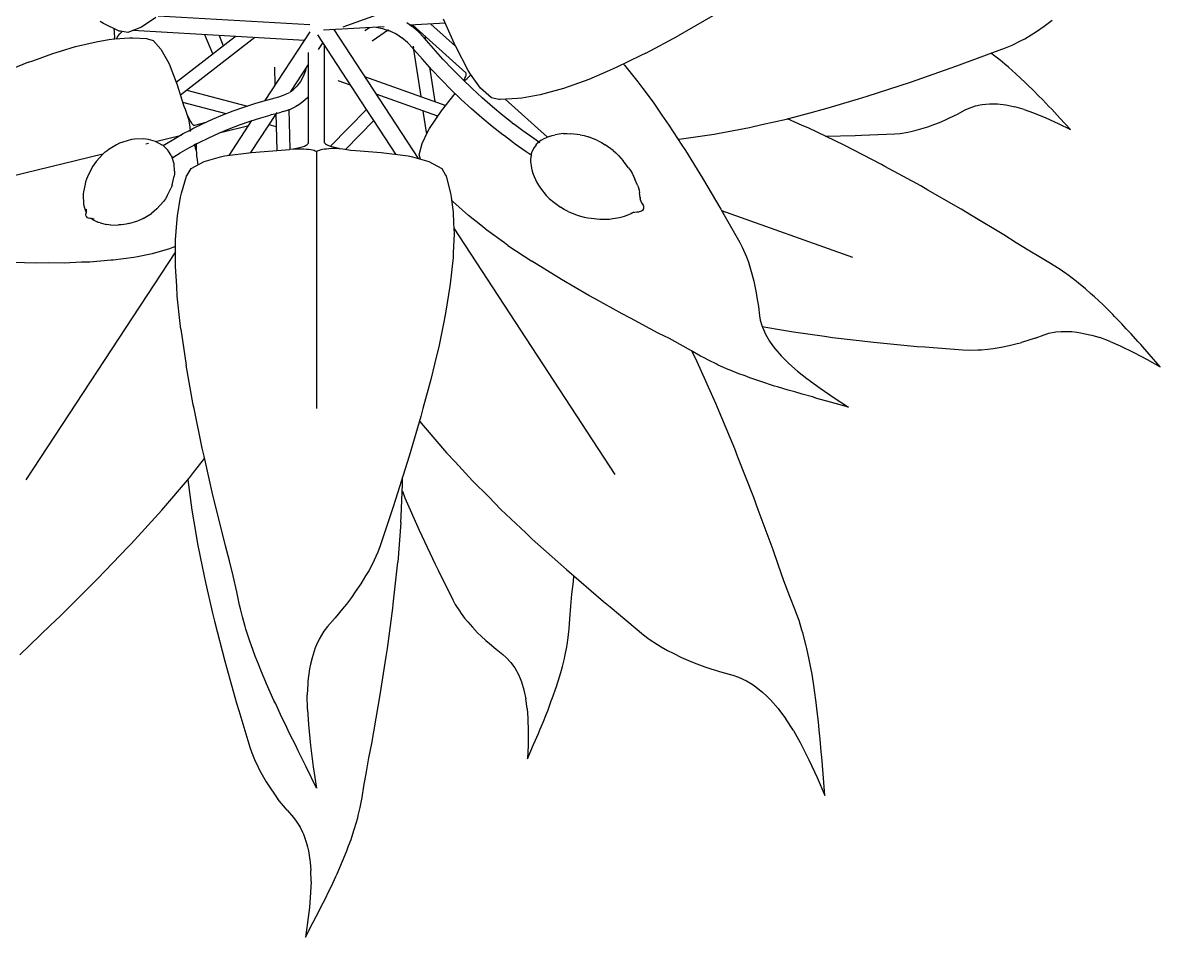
# Model space of a CAD drawing. Header units: metres. Extents: x 244.4 to 340.3, y -4.1 to 64.3.
# Drawn here: x 305.1009 to 305.5957, y 52.074 to 52.4717 of the extents above; entities that cross this region are included whole.
import ezdxf

# ---------------------------------------------------------------- set-up
doc = ezdxf.new("R2010")
doc.units = ezdxf.units.M
doc.layers.add('Edges', color=7, linetype='Continuous')

msp = doc.modelspace()

# ---------------------------------------------------------------- linework, layer by layer
at = {"layer": 'Edges'}
for p, q in [((305.24021, 52.46996), (305.27707, 52.48319)), ((305.13602, 52.47138), (305.1345, 52.47231)), ((305.14286, 52.46811), (305.13602, 52.47138)), ((305.15878, 52.47395), (305.15258, 52.46981)), ((305.15985, 52.47476), (305.22573, 52.47096)), ((305.26945, 52.4707), (305.26796, 52.47167)), ((305.28474, 52.47146), (305.26917, 52.47059)), ((305.28916, 52.46149), (305.27845, 52.4711)), ((305.28916, 52.46149), (305.28396, 52.4732)), ((305.40111, 52.47471), (305.38592, 52.46594)), ((305.54525, 52.47019), (305.54872, 52.47283)), ((305.14064, 52.46896), (305.14059, 52.4692)), ((305.14077, 52.46795), (305.14064, 52.46896)), ((305.14086, 52.46686), (305.14077, 52.46795)), ((305.14088, 52.46572), (305.14086, 52.46686)), ((305.14183, 52.46495), (305.14247, 52.46605)), ((305.14247, 52.46605), (305.14314, 52.46695)), ((305.1434, 52.46798), (305.14286, 52.46811)), ((305.14314, 52.46695), (305.14381, 52.46765)), ((305.14664, 52.46744), (305.1434, 52.46798)), ((305.14381, 52.46765), (305.14411, 52.46786)), ((305.15258, 52.46981), (305.14664, 52.46744)), ((305.22349, 52.464), (305.14873, 52.46827)), ((305.18351, 52.45813), (305.18014, 52.46648)), ((305.1863, 52.46613), (305.18809, 52.46168)), ((305.20631, 52.43785), (305.22596, 52.46776)), ((305.25044, 52.43396), (305.22921, 52.4664)), ((305.25817, 52.46997), (305.23166, 52.46849)), ((305.23615, 52.46874), (305.27289, 52.41265)), ((305.24972, 52.46828), (305.25166, 52.46961)), ((305.25998, 52.46855), (305.25287, 52.46367)), ((305.25462, 52.46977), (305.25739, 52.46919)), ((305.25739, 52.46919), (305.25976, 52.46839)), ((305.25976, 52.46839), (305.25999, 52.46836)), ((305.26317, 52.46683), (305.25999, 52.46836)), ((305.26078, 52.46805), (305.26029, 52.46821)), ((305.26614, 52.46492), (305.26317, 52.46683)), ((305.26945, 52.4707), (305.26958, 52.47061)), ((305.2695, 52.47031), (305.26946, 52.4706)), ((305.26958, 52.47061), (305.27013, 52.47019)), ((305.27294, 52.46785), (305.27013, 52.47019)), ((305.27059, 52.47067), (305.29369, 52.4499)), ((305.27552, 52.46512), (305.27294, 52.46785)), ((305.2758, 52.46598), (305.27607, 52.4642)), ((305.37197, 52.45845), (305.38592, 52.46594)), ((305.53672, 52.46476), (305.53954, 52.46641)), ((305.53954, 52.46641), (305.54183, 52.46791)), ((305.54183, 52.46791), (305.54525, 52.47019)), ((305.11732, 52.45931), (305.12381, 52.4613)), ((305.12381, 52.4613), (305.13276, 52.46344)), ((305.13276, 52.46344), (305.13839, 52.46436)), ((305.13839, 52.46436), (305.14086, 52.46474)), ((305.14086, 52.46474), (305.14088, 52.46572)), ((305.14086, 52.46474), (305.14089, 52.46474)), ((305.14089, 52.46474), (305.14733, 52.46519)), ((305.14176, 52.4648), (305.14183, 52.46495)), ((305.14733, 52.46519), (305.14877, 52.46519)), ((305.14877, 52.46519), (305.15478, 52.46487)), ((305.15478, 52.46487), (305.15521, 52.46477)), ((305.15521, 52.46477), (305.15768, 52.46401)), ((305.15768, 52.46401), (305.16103, 52.46025)), ((305.16765, 52.44588), (305.19333, 52.46572)), ((305.20183, 52.46524), (305.1695, 52.44024)), ((305.23137, 52.4631), (305.22939, 52.46007)), ((305.23216, 52.41949), (305.23216, 52.46179)), ((305.26583, 52.46512), (305.26546, 52.46543)), ((305.26821, 52.46313), (305.26583, 52.46512)), ((305.27074, 52.46045), (305.26821, 52.46313)), ((305.27096, 52.46067), (305.27083, 52.46156)), ((305.27954, 52.46046), (305.27552, 52.46512)), ((305.28921, 52.46138), (305.28916, 52.46149)), ((305.29462, 52.4509), (305.28921, 52.46138)), ((305.52841, 52.46077), (305.53119, 52.46194)), ((305.53119, 52.46194), (305.53516, 52.46395)), ((305.53516, 52.46395), (305.53672, 52.46476)), ((305.10523, 52.45515), (305.11404, 52.45833)), ((305.11404, 52.45833), (305.11732, 52.45931)), ((305.16103, 52.46025), (305.16393, 52.45515)), ((305.22508, 52.45875), (305.22504, 52.41936)), ((305.27105, 52.46009), (305.27074, 52.46045)), ((305.27105, 52.46009), (305.27104, 52.46017)), ((305.27415, 52.43959), (305.27105, 52.46009)), ((305.27476, 52.45579), (305.27105, 52.46009)), ((305.28364, 52.45592), (305.27954, 52.46046)), ((305.28781, 52.45152), (305.28364, 52.45592)), ((305.36973, 52.45739), (305.35905, 52.45217)), ((305.37197, 52.45845), (305.36973, 52.45739)), ((305.51062, 52.45425), (305.52841, 52.46077)), ((305.52245, 52.45811), (305.522, 52.45842)), ((305.52314, 52.45755), (305.52245, 52.45811)), ((305.52603, 52.45537), (305.52314, 52.45755)), ((305.10339, 52.45451), (305.09183, 52.44983)), ((305.10339, 52.45451), (305.10523, 52.45515)), ((305.16393, 52.45515), (305.16458, 52.45384)), ((305.16458, 52.45384), (305.16765, 52.44588)), ((305.21076, 52.44462), (305.21055, 52.45237)), ((305.22507, 52.4535), (305.21736, 52.44173)), ((305.22396, 52.45096), (305.22434, 52.45238)), ((305.27887, 52.45124), (305.27476, 52.45579)), ((305.27785, 52.45247), (305.27787, 52.45235)), ((305.27787, 52.45235), (305.28012, 52.43746)), ((305.28305, 52.44682), (305.27887, 52.45124)), ((305.29205, 52.44724), (305.28781, 52.45152)), ((305.35905, 52.45217), (305.35504, 52.45048)), ((305.36221, 52.45371), (305.36258, 52.45325)), ((305.36258, 52.45325), (305.36847, 52.44603)), ((305.48706, 52.44589), (305.50721, 52.45292)), ((305.50721, 52.45292), (305.51062, 52.45425)), ((305.52804, 52.45365), (305.52603, 52.45537)), ((305.52963, 52.45239), (305.52804, 52.45365)), ((305.53292, 52.44944), (305.52963, 52.45239)), ((305.22172, 52.44615), (305.22018, 52.44413)), ((305.22279, 52.44801), (305.22172, 52.44615)), ((305.22279, 52.44801), (305.22286, 52.4482)), ((305.22286, 52.4482), (305.22396, 52.45096)), ((305.22286, 52.4482), (305.22318, 52.44876)), ((305.2435, 52.44457), (305.23811, 52.44649)), ((305.2495, 52.44836), (305.28496, 52.43574)), ((305.2873, 52.44253), (305.28305, 52.44682)), ((305.29637, 52.44308), (305.29205, 52.44724)), ((305.29276, 52.44655), (305.29285, 52.44672)), ((305.29285, 52.44672), (305.29326, 52.44755)), ((305.29303, 52.4463), (305.29355, 52.44686)), ((305.29326, 52.44755), (305.29356, 52.44827)), ((305.29355, 52.44686), (305.29417, 52.44749)), ((305.29356, 52.44827), (305.29375, 52.44889)), ((305.29369, 52.4499), (305.29374, 52.4498)), ((305.29382, 52.44939), (305.29374, 52.4498)), ((305.29375, 52.44889), (305.29382, 52.44939)), ((305.29417, 52.44749), (305.29479, 52.44809)), ((305.29562, 52.44934), (305.29462, 52.4509)), ((305.29479, 52.44809), (305.29538, 52.44862)), ((305.29538, 52.44862), (305.29585, 52.44902)), ((305.29998, 52.4433), (305.29562, 52.44934)), ((305.34711, 52.44707), (305.33611, 52.44315)), ((305.35504, 52.45048), (305.34711, 52.44707)), ((305.36847, 52.44603), (305.37058, 52.44311)), ((305.53696, 52.44572), (305.53292, 52.44944)), ((305.16765, 52.44588), (305.16792, 52.44518)), ((305.16792, 52.44518), (305.17102, 52.43548)), ((305.17224, 52.44236), (305.1986, 52.43549)), ((305.21437, 52.44014), (305.21695, 52.4414)), ((305.21718, 52.44147), (305.21707, 52.4413)), ((305.21736, 52.44173), (305.21722, 52.44153)), ((305.21736, 52.44173), (305.21853, 52.44255)), ((305.21853, 52.44255), (305.22056, 52.44449)), ((305.21998, 52.44387), (305.22018, 52.44413)), ((305.29164, 52.43837), (305.2873, 52.44253)), ((305.30076, 52.43906), (305.29637, 52.44308)), ((305.30473, 52.43901), (305.29998, 52.4433)), ((305.32913, 52.44121), (305.32602, 52.44039)), ((305.33611, 52.44315), (305.32913, 52.44121)), ((305.37058, 52.44311), (305.37511, 52.43712)), ((305.46816, 52.4397), (305.48706, 52.44589)), ((305.53775, 52.44489), (305.53696, 52.44572)), ((305.54075, 52.44203), (305.53775, 52.44489)), ((305.54252, 52.44012), (305.54075, 52.44203)), ((305.18941, 52.43212), (305.17053, 52.43703)), ((305.1971, 52.43501), (305.20182, 52.43653)), ((305.20182, 52.43653), (305.20631, 52.43785)), ((305.20631, 52.43785), (305.20743, 52.43817)), ((305.20743, 52.43817), (305.21232, 52.43946)), ((305.21232, 52.43946), (305.21437, 52.44014)), ((305.22042, 52.43576), (305.22278, 52.4374)), ((305.22278, 52.4374), (305.22485, 52.43939)), ((305.22506, 52.43962), (305.22485, 52.43939)), ((305.28107, 52.43119), (305.25456, 52.44063)), ((305.2831, 52.43334), (305.28898, 52.44092)), ((305.28898, 52.44092), (305.28905, 52.44102)), ((305.29604, 52.43433), (305.29164, 52.43837)), ((305.30523, 52.43515), (305.30076, 52.43906)), ((305.30795, 52.43838), (305.30473, 52.43901)), ((305.3085, 52.43832), (305.30795, 52.43838)), ((305.31614, 52.43874), (305.3085, 52.43832)), ((305.31067, 52.43844), (305.32911, 52.4219)), ((305.31795, 52.43894), (305.31614, 52.43874)), ((305.32602, 52.44039), (305.31795, 52.43894)), ((305.37511, 52.43712), (305.37891, 52.4315)), ((305.45021, 52.43434), (305.46438, 52.43863)), ((305.46438, 52.43863), (305.46816, 52.4397)), ((305.51728, 52.43599), (305.51821, 52.43617)), ((305.51821, 52.43617), (305.52143, 52.43644)), ((305.52143, 52.43644), (305.52336, 52.43642)), ((305.52336, 52.43642), (305.52484, 52.43638)), ((305.52484, 52.43638), (305.52846, 52.43596)), ((305.54457, 52.43815), (305.54252, 52.44012)), ((305.54725, 52.43521), (305.54457, 52.43815)), ((305.17102, 52.43548), (305.17151, 52.43408)), ((305.17151, 52.43408), (305.172, 52.43278)), ((305.172, 52.43278), (305.17248, 52.43158)), ((305.17248, 52.43158), (305.17296, 52.43051)), ((305.17248, 52.43158), (305.17272, 52.43071)), ((305.1835, 52.42976), (305.18794, 52.43163)), ((305.18794, 52.43163), (305.19247, 52.43338)), ((305.19247, 52.43338), (305.1971, 52.43501)), ((305.21111, 52.43222), (305.19999, 52.41527)), ((305.20447, 52.43041), (305.20845, 52.43157)), ((305.20926, 52.43181), (305.20845, 52.43157)), ((305.20926, 52.43181), (305.21115, 52.43228)), ((305.21115, 52.43228), (305.21111, 52.43222)), ((305.21156, 52.41613), (305.21111, 52.43222)), ((305.21115, 52.43228), (305.21335, 52.43286)), ((305.21138, 52.43262), (305.21115, 52.43228)), ((305.21415, 52.4331), (305.21335, 52.43286)), ((305.21415, 52.4331), (305.21706, 52.43403)), ((305.21664, 52.43411), (305.21714, 52.41668)), ((305.21706, 52.43403), (305.2197, 52.43532)), ((305.22042, 52.43576), (305.2197, 52.43532)), ((305.23474, 52.41803), (305.25044, 52.43396)), ((305.25356, 52.42918), (305.25044, 52.43396)), ((305.27661, 52.42331), (305.2751, 52.43332)), ((305.27785, 52.42567), (305.2831, 52.43334)), ((305.28107, 52.43119), (305.28117, 52.43053)), ((305.28152, 52.43103), (305.28107, 52.43119)), ((305.30052, 52.43041), (305.29604, 52.43433)), ((305.30977, 52.43138), (305.30523, 52.43515)), ((305.31371, 52.42824), (305.30977, 52.43138)), ((305.37891, 52.4315), (305.38199, 52.42717)), ((305.43356, 52.42992), (305.44281, 52.43244)), ((305.44281, 52.43244), (305.45021, 52.43434)), ((305.50406, 52.43032), (305.50745, 52.43197)), ((305.50745, 52.43197), (305.5108, 52.43381)), ((305.5108, 52.43381), (305.51253, 52.43462)), ((305.51253, 52.43462), (305.51527, 52.43555)), ((305.51527, 52.43555), (305.51728, 52.43599)), ((305.52846, 52.43596), (305.52922, 52.43581)), ((305.52922, 52.43581), (305.53238, 52.43515)), ((305.53649, 52.43399), (305.53238, 52.43515)), ((305.53649, 52.43399), (305.54047, 52.43258)), ((305.54047, 52.43258), (305.54593, 52.43034)), ((305.54845, 52.43407), (305.54725, 52.43521)), ((305.55193, 52.43025), (305.54845, 52.43407)), ((305.17272, 52.43071), (305.17295, 52.42981)), ((305.17295, 52.42981), (305.17314, 52.42891)), ((305.17296, 52.43051), (305.17342, 52.42956)), ((305.17314, 52.42891), (305.17332, 52.42803)), ((305.17332, 52.42803), (305.17346, 52.42719)), ((305.17342, 52.42956), (305.17387, 52.42875)), ((305.17346, 52.42719), (305.17356, 52.42641)), ((305.17356, 52.42641), (305.17363, 52.42569)), ((305.17387, 52.42875), (305.1743, 52.4281)), ((305.1743, 52.4281), (305.1747, 52.42759)), ((305.1747, 52.42759), (305.17508, 52.42725)), ((305.17488, 52.42568), (305.17914, 52.42778)), ((305.17508, 52.42725), (305.17546, 52.42708)), ((305.17557, 52.42707), (305.17546, 52.42708)), ((305.18048, 52.42825), (305.17557, 52.42707)), ((305.17914, 52.42778), (305.1835, 52.42976)), ((305.18744, 52.42418), (305.19921, 52.42702)), ((305.19063, 52.42552), (305.19515, 52.42726)), ((305.19068, 52.41404), (305.20061, 52.42917)), ((305.19515, 52.42726), (305.19976, 52.42889)), ((305.19976, 52.42889), (305.20447, 52.43041)), ((305.21127, 52.42643), (305.20789, 52.42731)), ((305.25356, 52.42918), (305.24122, 52.41665)), ((305.26318, 52.41449), (305.25356, 52.42918)), ((305.30508, 52.42663), (305.30052, 52.43041)), ((305.30971, 52.42297), (305.30508, 52.42663)), ((305.31371, 52.42824), (305.31439, 52.42773)), ((305.3184, 52.42472), (305.31439, 52.42773)), ((305.38199, 52.42717), (305.38757, 52.41848)), ((305.41701, 52.42612), (305.42235, 52.42739)), ((305.42235, 52.42739), (305.43317, 52.42981)), ((305.43317, 52.42981), (305.43356, 52.42992)), ((305.43997, 52.42708), (305.43356, 52.42992)), ((305.44247, 52.42599), (305.43997, 52.42708)), ((305.49157, 52.42552), (305.49455, 52.42641)), ((305.49455, 52.42641), (305.49765, 52.42756)), ((305.49765, 52.42756), (305.49966, 52.42831)), ((305.49966, 52.42831), (305.50224, 52.42943)), ((305.50224, 52.42943), (305.50406, 52.43032)), ((305.54593, 52.43034), (305.55129, 52.42787)), ((305.55129, 52.42787), (305.55657, 52.42534)), ((305.55657, 52.42534), (305.55193, 52.43025)), ((305.15871, 52.4201), (305.1693, 52.42266)), ((305.16664, 52.42114), (305.17072, 52.42347)), ((305.1693, 52.42266), (305.16999, 52.42283)), ((305.17072, 52.42347), (305.17366, 52.42506)), ((305.17363, 52.42569), (305.17366, 52.42506)), ((305.17365, 52.42454), (305.17363, 52.42439)), ((305.17366, 52.42484), (305.17365, 52.42454)), ((305.17366, 52.42506), (305.17488, 52.42568)), ((305.17366, 52.42506), (305.17366, 52.42503)), ((305.17761, 52.41959), (305.18186, 52.42168)), ((305.18186, 52.42168), (305.1862, 52.42366)), ((305.1862, 52.42366), (305.19063, 52.42552)), ((305.18668, 52.42399), (305.18678, 52.42402)), ((305.27458, 52.41912), (305.27714, 52.4244)), ((305.27714, 52.4244), (305.27785, 52.42567)), ((305.31038, 52.42247), (305.30971, 52.42297)), ((305.31441, 52.41944), (305.31038, 52.42247)), ((305.32316, 52.42133), (305.3184, 52.42472)), ((305.32587, 52.4195), (305.32316, 52.42133)), ((305.32988, 52.42224), (305.32724, 52.42106)), ((305.32919, 52.42182), (305.32911, 52.4219)), ((305.32988, 52.42224), (305.33116, 52.4227)), ((305.33116, 52.4227), (305.3325, 52.42294)), ((305.33601, 52.4235), (305.3325, 52.42294)), ((305.33601, 52.4235), (305.33767, 52.42358)), ((305.33767, 52.42358), (305.33935, 52.42344)), ((305.34332, 52.42301), (305.33935, 52.42344)), ((305.34332, 52.42301), (305.34515, 52.42264)), ((305.34515, 52.42264), (305.34693, 52.42204)), ((305.35086, 52.4205), (305.34693, 52.42204)), ((305.38744, 52.42123), (305.40171, 52.42325)), ((305.40171, 52.42325), (305.40304, 52.42351)), ((305.40304, 52.42351), (305.41701, 52.42612)), ((305.45812, 52.41848), (305.44247, 52.42599)), ((305.45001, 52.42237), (305.46296, 52.42266)), ((305.46296, 52.42266), (305.46577, 52.42282)), ((305.46577, 52.42282), (305.48019, 52.42341)), ((305.48019, 52.42341), (305.48248, 52.42361)), ((305.48248, 52.42361), (305.48584, 52.42416)), ((305.48584, 52.42416), (305.48715, 52.42439)), ((305.48715, 52.42439), (305.48957, 52.42495)), ((305.48957, 52.42495), (305.49157, 52.42552)), ((305.1368, 52.41555), (305.13808, 52.41641)), ((305.14167, 52.41864), (305.13808, 52.41641)), ((305.143, 52.41929), (305.14167, 52.41864)), ((305.14443, 52.41974), (305.143, 52.41929)), ((305.14826, 52.42087), (305.14443, 52.41974)), ((305.14957, 52.42106), (305.14826, 52.42087)), ((305.15339, 52.42115), (305.14957, 52.42106)), ((305.15448, 52.42112), (305.15339, 52.42115)), ((305.15438, 52.41905), (305.15561, 52.41935)), ((305.15554, 52.42087), (305.15448, 52.42112)), ((305.15871, 52.4201), (305.15554, 52.42087)), ((305.16159, 52.41853), (305.15871, 52.4201)), ((305.16194, 52.41833), (305.16159, 52.41853)), ((305.16199, 52.41829), (305.16194, 52.41833)), ((305.16199, 52.41829), (305.16266, 52.4187)), ((305.16406, 52.41634), (305.16199, 52.41829)), ((305.16266, 52.4187), (305.16664, 52.42114)), ((305.16939, 52.41507), (305.17345, 52.41738)), ((305.17345, 52.41738), (305.17761, 52.41959)), ((305.17586, 52.41805), (305.17561, 52.41889)), ((305.1761, 52.41718), (305.17586, 52.41805)), ((305.17633, 52.4163), (305.1761, 52.41718)), ((305.1763, 52.41848), (305.17629, 52.41745)), ((305.17629, 52.41745), (305.17633, 52.4163)), ((305.17632, 52.41891), (305.1763, 52.41848)), ((305.17635, 52.4193), (305.17632, 52.41891)), ((305.21331, 52.41625), (305.21518, 52.41644)), ((305.21518, 52.41644), (305.21693, 52.41665)), ((305.21693, 52.41665), (305.21714, 52.41668)), ((305.21714, 52.41668), (305.21855, 52.41689)), ((305.21855, 52.41689), (305.22002, 52.41716)), ((305.21855, 52.41689), (305.21971, 52.41693)), ((305.21971, 52.41693), (305.22088, 52.41693)), ((305.22002, 52.41716), (305.22133, 52.41745)), ((305.22088, 52.41693), (305.22205, 52.41691)), ((305.22133, 52.41745), (305.22246, 52.41777)), ((305.22205, 52.41691), (305.22318, 52.41686)), ((305.22246, 52.41777), (305.2234, 52.4181)), ((305.22318, 52.41686), (305.22426, 52.41678)), ((305.2234, 52.4181), (305.22414, 52.41845)), ((305.22414, 52.41845), (305.22467, 52.4188)), ((305.22426, 52.41678), (305.22526, 52.41668)), ((305.22467, 52.4188), (305.225, 52.41922)), ((305.22504, 52.41936), (305.225, 52.41922)), ((305.22526, 52.41668), (305.22617, 52.41655)), ((305.22617, 52.41655), (305.22695, 52.4164)), ((305.22695, 52.4164), (305.2276, 52.41623)), ((305.23055, 52.41638), (305.22989, 52.41621)), ((305.23131, 52.41653), (305.23055, 52.41638)), ((305.23216, 52.41666), (305.23131, 52.41653)), ((305.23247, 52.41917), (305.23216, 52.41949)), ((305.23309, 52.41678), (305.23216, 52.41666)), ((305.23253, 52.41911), (305.23247, 52.41917)), ((305.23253, 52.41911), (305.23309, 52.41874)), ((305.23309, 52.41874), (305.23384, 52.41837)), ((305.2341, 52.41688), (305.23309, 52.41678)), ((305.23384, 52.41837), (305.23474, 52.41803)), ((305.23516, 52.41696), (305.2341, 52.41688)), ((305.23474, 52.41803), (305.23476, 52.41802)), ((305.23476, 52.41802), (305.23587, 52.41769)), ((305.23627, 52.41702), (305.23516, 52.41696)), ((305.23587, 52.41769), (305.23714, 52.41738)), ((305.23741, 52.41706), (305.23627, 52.41702)), ((305.23714, 52.41738), (305.23856, 52.41708)), ((305.23856, 52.41708), (305.23741, 52.41706)), ((305.23856, 52.41708), (305.24014, 52.41681)), ((305.24014, 52.41681), (305.24184, 52.41656)), ((305.24184, 52.41656), (305.24366, 52.41634)), ((305.24366, 52.41634), (305.24559, 52.41615)), ((305.27338, 52.41423), (305.27458, 52.41912)), ((305.31509, 52.41894), (305.31441, 52.41944)), ((305.31986, 52.41553), (305.31509, 52.41894)), ((305.32299, 52.41703), (305.32225, 52.41517)), ((305.32418, 52.41864), (305.32299, 52.41703)), ((305.32418, 52.41864), (305.3245, 52.41902)), ((305.32643, 52.42057), (305.3245, 52.41902)), ((305.32643, 52.42057), (305.32724, 52.42106)), ((305.35086, 52.4205), (305.35262, 52.41969)), ((305.35262, 52.41969), (305.35428, 52.41868)), ((305.35767, 52.41614), (305.35428, 52.41868)), ((305.38589, 52.42109), (305.38744, 52.42123)), ((305.38757, 52.41848), (305.38914, 52.41616)), ((305.47447, 52.41007), (305.45812, 52.41848)), ((305.13568, 52.41453), (305.08792, 52.40297)), ((305.13278, 52.4114), (305.13206, 52.41038)), ((305.13566, 52.41451), (305.13278, 52.4114)), ((305.13566, 52.41451), (305.13568, 52.41453)), ((305.13568, 52.41453), (305.1368, 52.41555)), ((305.16562, 52.41387), (305.16406, 52.41634)), ((305.16562, 52.41387), (305.16574, 52.41349)), ((305.16673, 52.41036), (305.16574, 52.41349)), ((305.16614, 52.41308), (305.16592, 52.41293)), ((305.16614, 52.41308), (305.16939, 52.41507)), ((305.17633, 52.4163), (305.17641, 52.41505)), ((305.17641, 52.41505), (305.17654, 52.4137)), ((305.17654, 52.4137), (305.17671, 52.41226)), ((305.17671, 52.41226), (305.17692, 52.41075)), ((305.17974, 52.41131), (305.18691, 52.41338)), ((305.18691, 52.41338), (305.18871, 52.41378)), ((305.18871, 52.41378), (305.20041, 52.41533)), ((305.20041, 52.41533), (305.21331, 52.41625)), ((305.2276, 52.41623), (305.2281, 52.41605)), ((305.2281, 52.41605), (305.22844, 52.41585)), ((305.22844, 52.41585), (305.22861, 52.41565)), ((305.22892, 52.41585), (305.22861, 52.41565)), ((305.22861, 52.41565), (305.22861, 52.30396)), ((305.22935, 52.41603), (305.22892, 52.41585)), ((305.22989, 52.41621), (305.22935, 52.41603)), ((305.24559, 52.41615), (305.24762, 52.41598)), ((305.24762, 52.41598), (305.25686, 52.41533)), ((305.25686, 52.41533), (305.26855, 52.41378)), ((305.26855, 52.41378), (305.27036, 52.41338)), ((305.27036, 52.41338), (305.27752, 52.41131)), ((305.27397, 52.41233), (305.27338, 52.41423)), ((305.32202, 52.41407), (305.31986, 52.41553)), ((305.32202, 52.41407), (305.32179, 52.41225)), ((305.32179, 52.41225), (305.32181, 52.4113)), ((305.3221, 52.41471), (305.32202, 52.41407)), ((305.32215, 52.41399), (305.32202, 52.41407)), ((305.32225, 52.41517), (305.3221, 52.41471)), ((305.35767, 52.41614), (305.35887, 52.4151)), ((305.35887, 52.4151), (305.36, 52.414)), ((305.36, 52.414), (305.36106, 52.41282)), ((305.36106, 52.41282), (305.36206, 52.41159)), ((305.36437, 52.40862), (305.36206, 52.41159)), ((305.38914, 52.41616), (305.39658, 52.40406)), ((305.13141, 52.4093), (305.12953, 52.4057)), ((305.13206, 52.41038), (305.13141, 52.4093)), ((305.16689, 52.4071), (305.16673, 52.41036)), ((305.16689, 52.4071), (305.16693, 52.40601)), ((305.17243, 52.40548), (305.1741, 52.4083)), ((305.1741, 52.4083), (305.17974, 52.41131)), ((305.17692, 52.41075), (305.17706, 52.40988)), ((305.27752, 52.41131), (305.28316, 52.4083)), ((305.28316, 52.4083), (305.28484, 52.40548)), ((305.32181, 52.4113), (305.3222, 52.40843)), ((305.3222, 52.40843), (305.32248, 52.40711)), ((305.32248, 52.40711), (305.32298, 52.40584)), ((305.36437, 52.40862), (305.36518, 52.40746)), ((305.36518, 52.40746), (305.36592, 52.40625)), ((305.47593, 52.40925), (305.47447, 52.41007)), ((305.49147, 52.40077), (305.47593, 52.40925)), ((305.12826, 52.40257), (305.12801, 52.40147)), ((305.1286, 52.40365), (305.12826, 52.40257)), ((305.12902, 52.40469), (305.1286, 52.40365)), ((305.12953, 52.4057), (305.12902, 52.40469)), ((305.16594, 52.40121), (305.16675, 52.40494)), ((305.16693, 52.40601), (305.16675, 52.40494)), ((305.16998, 52.39765), (305.17218, 52.40498)), ((305.17218, 52.40498), (305.17243, 52.40548)), ((305.28484, 52.40548), (305.28508, 52.40498)), ((305.28508, 52.40498), (305.287, 52.39765)), ((305.32298, 52.40584), (305.32435, 52.40256)), ((305.32435, 52.40256), (305.32516, 52.4011)), ((305.36592, 52.40625), (305.36658, 52.405)), ((305.36658, 52.405), (305.36715, 52.40371)), ((305.36827, 52.40102), (305.36715, 52.40371)), ((305.39658, 52.40406), (305.40453, 52.39069)), ((305.12718, 52.39724), (305.12715, 52.39632)), ((305.12729, 52.39815), (305.12718, 52.39724)), ((305.12801, 52.40147), (305.12729, 52.39815)), ((305.16365, 52.39641), (305.1655, 52.39996)), ((305.16594, 52.40121), (305.1655, 52.39996)), ((305.16956, 52.39588), (305.16998, 52.39765)), ((305.287, 52.39765), (305.28728, 52.39588)), ((305.32516, 52.4011), (305.32617, 52.39976)), ((305.32617, 52.39976), (305.32862, 52.3966)), ((305.32862, 52.3966), (305.32991, 52.39525)), ((305.36827, 52.40102), (305.36866, 52.39994)), ((305.36866, 52.39994), (305.36895, 52.39883)), ((305.36895, 52.39883), (305.36915, 52.3977)), ((305.36943, 52.39569), (305.36915, 52.3977)), ((305.49455, 52.39896), (305.49147, 52.40077)), ((305.50915, 52.39057), (305.49455, 52.39896)), ((305.12715, 52.39632), (305.12729, 52.39338)), ((305.12729, 52.39338), (305.12735, 52.39274)), ((305.12735, 52.39274), (305.1275, 52.39211)), ((305.1275, 52.39211), (305.12822, 52.38985)), ((305.15918, 52.39082), (305.16205, 52.39391)), ((305.16294, 52.3951), (305.16205, 52.39391)), ((305.16365, 52.39641), (305.16294, 52.3951)), ((305.16819, 52.3878), (305.16956, 52.39588)), ((305.28728, 52.39588), (305.28814, 52.38929)), ((305.28797, 52.39402), (305.28745, 52.39456)), ((305.29479, 52.38786), (305.28797, 52.39402)), ((305.32991, 52.39525), (305.33135, 52.39405)), ((305.33135, 52.39405), (305.33473, 52.39152)), ((305.36935, 52.39573), (305.36943, 52.39511)), ((305.36943, 52.39569), (305.36947, 52.39511)), ((305.36951, 52.39493), (305.36943, 52.39511)), ((305.36951, 52.39493), (305.36949, 52.39488)), ((305.36949, 52.39488), (305.36954, 52.39431)), ((305.36949, 52.39488), (305.36974, 52.39415)), ((305.36974, 52.39415), (305.37005, 52.39339)), ((305.36974, 52.39415), (305.37018, 52.39323)), ((305.37018, 52.39323), (305.3707, 52.39237)), ((305.3707, 52.39237), (305.37089, 52.39192)), ((305.37089, 52.39192), (305.37095, 52.39143)), ((305.12822, 52.38985), (305.12836, 52.38954)), ((305.12847, 52.38927), (305.12833, 52.38863)), ((305.12835, 52.38814), (305.12833, 52.38863)), ((305.1285, 52.38766), (305.12835, 52.38814)), ((305.12836, 52.38954), (305.12849, 52.38935)), ((305.12847, 52.39003), (305.12852, 52.38992)), ((305.12849, 52.38935), (305.12847, 52.38927)), ((305.12849, 52.38935), (305.12857, 52.38973)), ((305.12877, 52.38724), (305.1285, 52.38766)), ((305.12851, 52.39058), (305.12852, 52.38992)), ((305.12852, 52.38992), (305.12851, 52.3898)), ((305.12851, 52.3898), (305.12857, 52.38973)), ((305.12913, 52.3869), (305.12877, 52.38724)), ((305.12957, 52.38667), (305.12913, 52.3869)), ((305.13005, 52.38655), (305.12957, 52.38667)), ((305.13096, 52.38668), (305.13123, 52.3865)), ((305.15325, 52.38657), (305.15685, 52.38881)), ((305.15809, 52.38973), (305.15685, 52.38881)), ((305.15918, 52.39082), (305.15809, 52.38973)), ((305.16791, 52.3846), (305.16819, 52.3878)), ((305.28814, 52.38929), (305.28832, 52.3846)), ((305.30011, 52.38363), (305.29479, 52.38786)), ((305.33635, 52.39045), (305.33473, 52.39152)), ((305.33808, 52.38957), (305.33635, 52.39045)), ((305.33808, 52.38957), (305.34203, 52.38803)), ((305.34203, 52.38803), (305.34354, 52.38756)), ((305.34354, 52.38756), (305.34507, 52.38718)), ((305.34507, 52.38718), (305.34663, 52.3869)), ((305.34663, 52.3869), (305.34821, 52.3867)), ((305.34821, 52.3867), (305.35195, 52.38631)), ((305.35758, 52.38652), (305.36046, 52.38699)), ((305.36046, 52.38699), (305.36159, 52.38723)), ((305.36159, 52.38723), (305.36268, 52.38756)), ((305.36268, 52.38756), (305.36375, 52.38799)), ((305.36375, 52.38799), (305.3656, 52.38882)), ((305.36552, 52.38886), (305.36629, 52.38914)), ((305.3656, 52.38882), (305.36611, 52.38908)), ((305.36629, 52.38914), (305.36632, 52.38919)), ((305.36632, 52.38919), (305.36684, 52.38945)), ((305.36632, 52.38919), (305.36709, 52.38937)), ((305.36709, 52.38937), (305.36784, 52.38949)), ((305.36709, 52.38937), (305.36809, 52.38947)), ((305.36809, 52.38947), (305.36909, 52.38948)), ((305.36958, 52.38956), (305.36909, 52.38948)), ((305.37003, 52.38976), (305.36958, 52.38956)), ((305.37041, 52.39008), (305.37003, 52.38976)), ((305.37071, 52.39048), (305.37041, 52.39008)), ((305.37089, 52.39094), (305.37071, 52.39048)), ((305.37095, 52.39143), (305.37089, 52.39094)), ((305.40453, 52.39069), (305.40487, 52.39007)), ((305.40487, 52.39007), (305.40581, 52.38834)), ((305.40487, 52.39007), (305.46187, 52.36978)), ((305.40581, 52.38834), (305.41286, 52.37618)), ((305.51357, 52.38786), (305.50915, 52.39057)), ((305.52757, 52.37948), (305.51357, 52.38786)), ((305.1307, 52.38656), (305.13005, 52.38655)), ((305.13135, 52.38649), (305.1307, 52.38656)), ((305.13072, 52.38662), (305.1308, 52.38655)), ((305.1308, 52.38655), (305.13095, 52.3864)), ((305.13122, 52.3862), (305.13095, 52.3864)), ((305.13123, 52.3865), (305.13102, 52.38659)), ((305.13122, 52.3862), (305.1333, 52.38507)), ((305.13199, 52.38635), (305.13135, 52.38649)), ((305.13145, 52.38642), (305.13135, 52.38649)), ((305.13389, 52.3848), (305.1333, 52.38507)), ((305.13452, 52.38462), (305.13389, 52.3848)), ((305.13452, 52.38462), (305.13737, 52.38393)), ((305.13827, 52.38377), (305.13737, 52.38393)), ((305.13919, 52.38371), (305.13827, 52.38377)), ((305.13919, 52.38371), (305.14259, 52.38378)), ((305.14372, 52.38382), (305.14259, 52.38378)), ((305.14484, 52.38394), (305.14372, 52.38382)), ((305.14594, 52.38416), (305.14484, 52.38394)), ((305.14703, 52.38447), (305.14594, 52.38416)), ((305.14703, 52.38447), (305.15092, 52.38562)), ((305.15211, 52.38605), (305.15092, 52.38562)), ((305.15325, 52.38657), (305.15211, 52.38605)), ((305.16737, 52.37737), (305.16791, 52.3846)), ((305.28832, 52.3846), (305.28848, 52.37995)), ((305.2884, 52.38244), (305.3585, 52.2753)), ((305.30278, 52.38148), (305.30011, 52.38363)), ((305.35195, 52.38631), (305.35336, 52.38622)), ((305.35336, 52.38622), (305.35477, 52.38623)), ((305.35477, 52.38623), (305.35618, 52.38633)), ((305.35618, 52.38633), (305.35758, 52.38652)), ((305.16735, 52.37206), (305.16737, 52.37737)), ((305.28848, 52.37995), (305.28812, 52.37165)), ((305.31039, 52.37602), (305.30278, 52.38148)), ((305.53296, 52.37603), (305.52757, 52.37948)), ((305.16735, 52.37206), (305.10227, 52.27299)), ((305.16068, 52.37221), (305.15716, 52.37122)), ((305.16424, 52.37322), (305.16068, 52.37221)), ((305.16736, 52.37442), (305.16424, 52.37322)), ((305.16733, 52.36569), (305.16735, 52.37206)), ((305.31196, 52.37487), (305.31039, 52.37602)), ((305.31196, 52.37487), (305.32236, 52.36799)), ((305.41286, 52.37618), (305.41389, 52.37418)), ((305.41389, 52.37418), (305.4157, 52.3699)), ((305.5382, 52.37279), (305.53296, 52.37603)), ((305.5436, 52.36955), (305.5382, 52.37279)), ((305.10682, 52.36717), (305.0965, 52.3675)), ((305.11214, 52.36726), (305.10682, 52.36717)), ((305.11892, 52.36721), (305.11214, 52.36726)), ((305.12642, 52.36755), (305.11892, 52.36721)), ((305.13003, 52.36763), (305.12642, 52.36755)), ((305.13931, 52.3684), (305.13003, 52.36763)), ((305.14017, 52.36846), (305.13931, 52.3684)), ((305.14918, 52.36965), (305.14017, 52.36846)), ((305.15074, 52.36996), (305.14918, 52.36965)), ((305.15716, 52.37122), (305.15074, 52.36996)), ((305.28805, 52.36963), (305.28682, 52.35815)), ((305.28812, 52.37165), (305.28805, 52.36963)), ((305.33411, 52.36073), (305.32236, 52.36799)), ((305.4157, 52.3699), (305.41655, 52.36756)), ((305.41655, 52.36756), (305.41715, 52.36557)), ((305.5479, 52.36705), (305.5436, 52.36955)), ((305.54912, 52.36627), (305.5479, 52.36705)), ((305.16785, 52.35708), (305.16733, 52.36569)), ((305.41715, 52.36557), (305.41808, 52.36254)), ((305.41808, 52.36254), (305.41886, 52.35926)), ((305.55168, 52.36469), (305.54912, 52.36627)), ((305.55462, 52.36262), (305.55168, 52.36469)), ((305.55545, 52.36206), (305.55462, 52.36262)), ((305.55929, 52.35914), (305.55545, 52.36206)), ((305.16808, 52.35274), (305.16785, 52.35708)), ((305.28663, 52.35708), (305.28481, 52.34539)), ((305.28682, 52.35815), (305.28663, 52.35708)), ((305.33521, 52.36012), (305.33411, 52.36073)), ((305.34717, 52.35312), (305.33521, 52.36012)), ((305.41886, 52.35926), (305.41939, 52.3571)), ((305.41939, 52.3571), (305.41995, 52.35424)), ((305.56005, 52.3585), (305.55929, 52.35914)), ((305.5632, 52.35594), (305.56005, 52.3585)), ((305.16938, 52.34091), (305.16808, 52.35274)), ((305.34964, 52.35181), (305.34717, 52.35312)), ((305.41995, 52.35424), (305.42026, 52.35217)), ((305.42026, 52.35217), (305.42089, 52.34827)), ((305.56539, 52.35396), (305.5632, 52.35594)), ((305.56711, 52.3525), (305.56539, 52.35396)), ((305.57066, 52.34913), (305.56711, 52.3525)), ((305.36157, 52.34514), (305.34964, 52.35181)), ((305.42089, 52.34827), (305.42133, 52.3443)), ((305.57499, 52.3449), (305.57066, 52.34913)), ((305.28481, 52.34539), (305.28384, 52.34091)), ((305.36532, 52.34321), (305.36157, 52.34514)), ((305.37735, 52.33672), (305.36532, 52.34321)), ((305.42133, 52.3443), (305.42171, 52.34231)), ((305.42171, 52.34231), (305.42253, 52.33963)), ((305.57583, 52.34397), (305.57499, 52.3449)), ((305.57903, 52.34074), (305.57583, 52.34397)), ((305.16962, 52.33845), (305.16938, 52.34091)), ((305.16962, 52.33845), (305.17194, 52.32279)), ((305.28384, 52.34091), (305.28202, 52.33155)), ((305.42253, 52.33963), (305.42919, 52.33852)), ((305.42253, 52.33963), (305.42262, 52.33932)), ((305.42262, 52.33932), (305.42348, 52.33726)), ((305.42348, 52.33726), (305.42393, 52.3363)), ((305.42919, 52.33852), (305.43613, 52.33728)), ((305.43613, 52.33728), (305.44963, 52.33539)), ((305.54714, 52.33665), (305.55027, 52.33725)), ((305.55027, 52.33725), (305.55255, 52.33745)), ((305.55255, 52.33745), (305.55361, 52.33751)), ((305.55361, 52.33751), (305.55723, 52.3374)), ((305.55723, 52.3374), (305.5594, 52.33715)), ((305.58091, 52.3386), (305.57903, 52.34074)), ((305.58308, 52.33638), (305.58091, 52.3386)), ((305.38217, 52.33433), (305.37735, 52.33672)), ((305.38689, 52.33184), (305.38217, 52.33433)), ((305.42393, 52.3363), (305.42575, 52.33318)), ((305.42575, 52.33318), (305.427, 52.3314)), ((305.44963, 52.33539), (305.45315, 52.33486)), ((305.45315, 52.33486), (305.47104, 52.33277)), ((305.47104, 52.33277), (305.48998, 52.33095)), ((305.53231, 52.33189), (305.5353, 52.33269)), ((305.5413, 52.3346), (305.5353, 52.33269)), ((305.5413, 52.3346), (305.54516, 52.33605)), ((305.54516, 52.33605), (305.54714, 52.33665)), ((305.5594, 52.33715), (305.56105, 52.33692)), ((305.56105, 52.33692), (305.56508, 52.33606)), ((305.56508, 52.33606), (305.56592, 52.33582)), ((305.56592, 52.33582), (305.56941, 52.33479)), ((305.57393, 52.33313), (305.56941, 52.33479)), ((305.57393, 52.33313), (305.57829, 52.33124)), ((305.58591, 52.33311), (305.58308, 52.33638)), ((305.58717, 52.33183), (305.58591, 52.33311)), ((305.28202, 52.33155), (305.27994, 52.32319)), ((305.3918, 52.3291), (305.38689, 52.33184)), ((305.39575, 52.32678), (305.3918, 52.3291)), ((305.3942, 52.32426), (305.39186, 52.32906)), ((305.427, 52.3314), (305.42801, 52.33004)), ((305.42801, 52.33004), (305.43076, 52.32684)), ((305.48998, 52.33095), (305.49323, 52.33074)), ((305.49323, 52.33074), (305.50985, 52.32944)), ((305.50985, 52.32944), (305.5125, 52.32934)), ((305.5125, 52.32934), (305.51638, 52.32946)), ((305.51638, 52.32946), (305.51789, 52.32952)), ((305.51789, 52.32952), (305.52068, 52.32977)), ((305.52068, 52.32977), (305.52299, 52.33009)), ((305.52299, 52.33009), (305.52643, 52.33061)), ((305.52643, 52.33061), (305.53, 52.33138)), ((305.53, 52.33138), (305.53231, 52.33189)), ((305.57829, 52.33124), (305.58421, 52.32836)), ((305.58421, 52.32836), (305.59, 52.32526)), ((305.59082, 52.32758), (305.58717, 52.33183)), ((305.59567, 52.32211), (305.59082, 52.32758)), ((305.17504, 52.30552), (305.17194, 52.32279)), ((305.27994, 52.32319), (305.27845, 52.31661)), ((305.40236, 52.30612), (305.3942, 52.32426)), ((305.39693, 52.32616), (305.39575, 52.32678)), ((305.39941, 52.32478), (305.39693, 52.32616)), ((305.40249, 52.32331), (305.39941, 52.32478)), ((305.40336, 52.32286), (305.40249, 52.32331)), ((305.40766, 52.32097), (305.40336, 52.32286)), ((305.43076, 52.32684), (305.43138, 52.32621)), ((305.43138, 52.32621), (305.43408, 52.32352)), ((305.4379, 52.32016), (305.43408, 52.32352)), ((305.59, 52.32526), (305.59567, 52.32211)), ((305.40856, 52.32063), (305.40766, 52.32097)), ((305.4123, 52.31909), (305.40856, 52.32063)), ((305.41508, 52.31812), (305.4123, 52.31909)), ((305.41722, 52.31727), (305.41508, 52.31812)), ((305.4379, 52.32016), (305.44189, 52.317)), ((305.27845, 52.31661), (305.27497, 52.30396)), ((305.42195, 52.31569), (305.41722, 52.31727)), ((305.42793, 52.31373), (305.42195, 52.31569)), ((305.42918, 52.3134), (305.42793, 52.31373)), ((305.43377, 52.31194), (305.42918, 52.3134)), ((305.44189, 52.317), (305.44774, 52.31274)), ((305.44774, 52.31274), (305.45381, 52.3086)), ((305.43668, 52.31118), (305.43377, 52.31194)), ((305.43987, 52.31015), (305.43668, 52.31118)), ((305.44436, 52.30898), (305.43987, 52.31015)), ((305.44625, 52.30836), (305.44436, 52.30898)), ((305.45217, 52.30676), (305.44625, 52.30836)), ((305.45381, 52.3086), (305.46, 52.30447)), ((305.17539, 52.30396), (305.17504, 52.30552)), ((305.17893, 52.28672), (305.17539, 52.30396)), ((305.27497, 52.30396), (305.2741, 52.30051)), ((305.40303, 52.30444), (305.40236, 52.30612)), ((305.41057, 52.28648), (305.40303, 52.30444)), ((305.46, 52.30447), (305.45217, 52.30676)), ((305.2741, 52.30051), (305.26898, 52.28322)), ((305.27351, 52.29849), (305.27506, 52.29651)), ((305.27506, 52.29651), (305.27596, 52.29548)), ((305.27596, 52.29548), (305.2852, 52.28469)), ((305.17978, 52.28327), (305.17893, 52.28672)), ((305.18359, 52.26634), (305.17978, 52.28327)), ((305.26898, 52.28322), (305.26309, 52.26436)), ((305.2852, 52.28469), (305.28897, 52.2807)), ((305.41196, 52.2828), (305.41057, 52.28648)), ((305.41885, 52.26531), (305.41196, 52.2828)), ((305.17516, 52.27607), (305.18002, 52.28218)), ((305.28897, 52.2807), (305.29648, 52.27254)), ((305.1614, 52.25978), (305.17338, 52.2738)), ((305.17268, 52.27298), (305.17445, 52.25981)), ((305.17338, 52.2738), (305.17516, 52.27607)), ((305.26609, 52.2709), (305.26612, 52.27405)), ((305.26545, 52.25715), (305.26609, 52.2709)), ((305.26596, 52.26812), (305.26601, 52.268)), ((305.26601, 52.268), (305.26713, 52.26517)), ((305.29648, 52.27254), (305.30358, 52.26551)), ((305.18495, 52.26116), (305.18359, 52.26634)), ((305.26309, 52.26436), (305.26195, 52.26116)), ((305.26713, 52.26517), (305.27334, 52.25107)), ((305.30358, 52.26551), (305.30892, 52.26005)), ((305.42079, 52.25985), (305.41885, 52.26531)), ((305.14802, 52.24507), (305.1614, 52.25978)), ((305.17445, 52.25981), (305.17536, 52.25464)), ((305.18902, 52.24428), (305.18495, 52.26116)), ((305.26195, 52.26116), (305.25643, 52.24418)), ((305.30892, 52.26005), (305.31972, 52.24992)), ((305.42726, 52.24255), (305.42079, 52.25985)), ((305.17536, 52.25464), (305.17708, 52.24435)), ((305.26534, 52.25443), (305.264, 52.23713)), ((305.26534, 52.25443), (305.26545, 52.25715)), ((305.27334, 52.25107), (305.28028, 52.23622)), ((305.31972, 52.24992), (305.32254, 52.24719)), ((305.13328, 52.2297), (305.14675, 52.24377)), ((305.14675, 52.24377), (305.14802, 52.24507)), ((305.17708, 52.24435), (305.17898, 52.23518)), ((305.19084, 52.2377), (305.18902, 52.24428)), ((305.25643, 52.24418), (305.25542, 52.24152)), ((305.32254, 52.24719), (305.33735, 52.23391)), ((305.25542, 52.24152), (305.25291, 52.23617)), ((305.42958, 52.23567), (305.42726, 52.24255)), ((305.17898, 52.23518), (305.18034, 52.22826)), ((305.19249, 52.23113), (305.19084, 52.2377)), ((305.25142, 52.23339), (305.25005, 52.23113)), ((305.25291, 52.23617), (305.25142, 52.23339)), ((305.26206, 52.21884), (305.264, 52.23713)), ((305.28028, 52.23622), (305.28156, 52.23372)), ((305.28156, 52.23372), (305.28792, 52.22076)), ((305.33735, 52.23391), (305.35351, 52.21998)), ((305.43196, 52.22901), (305.42958, 52.23567)), ((305.13046, 52.22696), (305.13328, 52.2297)), ((305.19406, 52.22416), (305.19249, 52.23113)), ((305.25005, 52.23113), (305.24797, 52.22768)), ((305.33977, 52.22329), (305.34039, 52.22878)), ((305.34039, 52.22878), (305.34058, 52.23113)), ((305.43457, 52.22216), (305.43196, 52.22901)), ((305.11717, 52.21367), (305.13046, 52.22696)), ((305.18034, 52.22826), (305.18346, 52.215)), ((305.19522, 52.21846), (305.19406, 52.22416)), ((305.24553, 52.22416), (305.24393, 52.22183)), ((305.24797, 52.22768), (305.24553, 52.22416)), ((305.19564, 52.21682), (305.19522, 52.21846)), ((305.24171, 52.21887), (305.24001, 52.21682)), ((305.24393, 52.22183), (305.24171, 52.21887)), ((305.26183, 52.21719), (305.26206, 52.21884)), ((305.28792, 52.22076), (305.28903, 52.21874)), ((305.28903, 52.21874), (305.29088, 52.2159)), ((305.33926, 52.21798), (305.33977, 52.22329)), ((305.35351, 52.21998), (305.35636, 52.21769)), ((305.43675, 52.21671), (305.43457, 52.22216)), ((305.11294, 52.20971), (305.11717, 52.21367)), ((305.18346, 52.215), (305.18424, 52.21152)), ((305.19644, 52.2133), (305.19564, 52.21682)), ((305.24001, 52.21682), (305.23686, 52.21292)), ((305.25954, 52.19962), (305.26183, 52.21719)), ((305.29088, 52.2159), (305.29162, 52.21479)), ((305.29162, 52.21479), (305.29311, 52.2128)), ((305.33883, 52.21253), (305.33926, 52.21798)), ((305.35636, 52.21769), (305.37091, 52.20555)), ((305.43731, 52.2151), (305.43675, 52.21671)), ((305.43855, 52.21173), (305.43731, 52.2151)), ((305.09965, 52.19688), (305.11294, 52.20971)), ((305.18424, 52.21152), (305.18876, 52.19409)), ((305.19766, 52.20914), (305.19644, 52.2133)), ((305.19798, 52.20794), (305.19766, 52.20914)), ((305.23348, 52.20914), (305.23192, 52.20709)), ((305.23686, 52.21292), (305.23348, 52.20914)), ((305.29311, 52.2128), (305.29444, 52.2112)), ((305.29444, 52.2112), (305.29646, 52.20884)), ((305.29646, 52.20884), (305.29876, 52.20647)), ((305.33856, 52.20819), (305.33883, 52.21253)), ((305.43979, 52.20761), (305.43855, 52.21173)), ((305.19983, 52.20228), (305.19798, 52.20794)), ((305.22987, 52.2037), (305.22866, 52.20113)), ((305.23192, 52.20709), (305.22987, 52.2037)), ((305.29876, 52.20647), (305.30026, 52.20493)), ((305.30026, 52.20493), (305.30233, 52.20302)), ((305.33768, 52.20117), (305.33818, 52.20431)), ((305.33818, 52.20431), (305.33842, 52.20693)), ((305.33842, 52.20693), (305.33856, 52.20819)), ((305.37091, 52.20555), (305.37331, 52.20372)), ((305.37331, 52.20372), (305.37704, 52.20129)), ((305.44017, 52.20645), (305.43979, 52.20761)), ((305.44165, 52.2008), (305.44017, 52.20645)), ((305.20028, 52.20113), (305.19983, 52.20228)), ((305.20199, 52.19629), (305.20028, 52.20113)), ((305.22813, 52.1999), (305.22672, 52.19553)), ((305.22866, 52.20113), (305.22813, 52.1999)), ((305.25897, 52.1961), (305.25954, 52.19962)), ((305.30233, 52.20302), (305.30388, 52.20171)), ((305.30388, 52.20171), (305.30675, 52.19927)), ((305.30675, 52.19927), (305.30979, 52.19696)), ((305.33672, 52.1961), (305.33756, 52.2003)), ((305.33756, 52.2003), (305.33768, 52.20117)), ((305.37704, 52.20129), (305.37852, 52.20034)), ((305.37852, 52.20034), (305.38136, 52.19872)), ((305.38136, 52.19872), (305.3838, 52.19749)), ((305.44189, 52.19962), (305.44165, 52.2008)), ((305.44302, 52.19477), (305.44189, 52.19962)), ((305.18876, 52.19409), (305.19391, 52.17576)), ((305.20343, 52.19284), (305.20199, 52.19629)), ((305.22672, 52.19553), (305.2261, 52.19284)), ((305.25643, 52.17945), (305.25897, 52.1961)), ((305.30979, 52.19696), (305.31122, 52.1957)), ((305.31122, 52.1957), (305.31318, 52.19356)), ((305.33566, 52.19172), (305.33649, 52.19525)), ((305.33649, 52.19525), (305.33672, 52.1961)), ((305.3838, 52.19749), (305.38748, 52.19566)), ((305.38748, 52.19566), (305.3915, 52.19398)), ((305.3915, 52.19398), (305.39413, 52.19288)), ((305.44363, 52.1912), (305.44302, 52.19477)), ((305.20444, 52.1901), (305.20343, 52.19284)), ((305.20697, 52.18429), (305.20444, 52.1901)), ((305.22567, 52.19072), (305.22497, 52.18542)), ((305.2261, 52.19284), (305.22567, 52.19072)), ((305.31318, 52.19356), (305.3144, 52.19191)), ((305.3144, 52.19191), (305.31494, 52.19112)), ((305.31494, 52.19112), (305.31648, 52.18829)), ((305.33439, 52.18722), (305.3349, 52.18918)), ((305.3349, 52.18918), (305.33566, 52.19172)), ((305.39413, 52.19288), (305.39763, 52.1916)), ((305.39763, 52.1916), (305.40018, 52.19081)), ((305.40018, 52.19081), (305.40494, 52.18928)), ((305.40494, 52.18928), (305.40982, 52.18799)), ((305.44421, 52.18847), (305.44363, 52.1912)), ((305.21018, 52.17698), (305.20697, 52.18429)), ((305.22491, 52.18429), (305.22465, 52.17946)), ((305.22497, 52.18542), (305.22491, 52.18429)), ((305.31648, 52.18829), (305.31725, 52.18651)), ((305.31725, 52.18651), (305.3178, 52.18514)), ((305.3178, 52.18514), (305.31888, 52.18166)), ((305.33302, 52.18302), (305.33439, 52.18722)), ((305.40982, 52.18799), (305.41222, 52.18717)), ((305.41222, 52.18717), (305.41575, 52.18552)), ((305.41575, 52.18552), (305.41814, 52.18408)), ((305.41814, 52.18408), (305.41924, 52.18337)), ((305.44513, 52.18245), (305.44421, 52.18847)), ((305.22471, 52.173), (305.22465, 52.17946)), ((305.2555, 52.17435), (305.25643, 52.17945)), ((305.31888, 52.18166), (305.31905, 52.18091)), ((305.31905, 52.18091), (305.31973, 52.17775)), ((305.33124, 52.17782), (305.33302, 52.18302)), ((305.41924, 52.18337), (305.42272, 52.18062)), ((305.42272, 52.18062), (305.42466, 52.17879)), ((305.4462, 52.17494), (305.44513, 52.18245)), ((305.19391, 52.17576), (305.19489, 52.17266)), ((305.21093, 52.17551), (305.21018, 52.17698)), ((305.21344, 52.16993), (305.21093, 52.17551)), ((305.25274, 52.15827), (305.2555, 52.17435)), ((305.32032, 52.17352), (305.31973, 52.17775)), ((305.3294, 52.17287), (305.3308, 52.17677)), ((305.3308, 52.17677), (305.33124, 52.17782)), ((305.42466, 52.17879), (305.42613, 52.17734)), ((305.42613, 52.17734), (305.42947, 52.17349)), ((305.44633, 52.17338), (305.4462, 52.17494)), ((305.19489, 52.17266), (305.19969, 52.1567)), ((305.21519, 52.16654), (305.21344, 52.16993)), ((305.22471, 52.173), (305.22512, 52.16654)), ((305.32032, 52.17352), (305.32064, 52.16931)), ((305.32064, 52.16931), (305.32079, 52.16341)), ((305.32738, 52.1678), (305.32836, 52.17047)), ((305.32836, 52.17047), (305.3294, 52.17287)), ((305.42947, 52.17349), (305.43012, 52.17263)), ((305.43012, 52.17263), (305.43282, 52.16897)), ((305.43608, 52.16388), (305.43282, 52.16897)), ((305.44707, 52.16768), (305.44633, 52.17338)), ((305.21693, 52.16265), (305.21519, 52.16654)), ((305.22512, 52.16654), (305.22605, 52.15741)), ((305.32521, 52.16261), (305.32578, 52.16417)), ((305.32578, 52.16417), (305.32738, 52.1678)), ((305.44732, 52.16408), (305.44707, 52.16768)), ((305.44782, 52.16014), (305.44732, 52.16408)), ((305.21963, 52.15741), (305.21693, 52.16265)), ((305.32079, 52.16341), (305.32069, 52.15751)), ((305.32313, 52.15788), (305.32521, 52.16261)), ((305.43608, 52.16388), (305.43902, 52.15865)), ((305.44819, 52.15464), (305.44782, 52.16014)), ((305.19969, 52.1567), (305.20055, 52.15419)), ((305.20055, 52.15419), (305.20206, 52.15061)), ((305.22064, 52.1551), (305.21963, 52.15741)), ((305.22415, 52.14815), (305.22064, 52.1551)), ((305.22605, 52.15741), (305.22729, 52.14815)), ((305.25148, 52.15199), (305.25274, 52.15827)), ((305.32051, 52.15165), (305.32313, 52.15788)), ((305.32069, 52.15751), (305.32051, 52.15165)), ((305.43902, 52.15865), (305.44282, 52.15113)), ((305.4485, 52.15234), (305.44819, 52.15464)), ((305.20206, 52.15061), (305.20267, 52.14923)), ((305.20267, 52.14923), (305.20392, 52.14671)), ((305.25035, 52.14594), (305.25148, 52.15199)), ((305.44282, 52.15113), (305.44638, 52.14343)), ((305.44901, 52.14515), (305.4485, 52.15234)), ((305.20392, 52.14671), (305.20505, 52.14468)), ((305.20505, 52.14468), (305.20677, 52.14166)), ((305.22863, 52.1388), (305.22415, 52.14815)), ((305.22729, 52.14815), (305.22863, 52.1388)), ((305.24929, 52.13974), (305.25035, 52.14594)), ((305.44984, 52.13568), (305.44901, 52.14515)), ((305.20677, 52.14166), (305.20878, 52.13861)), ((305.24851, 52.13482), (305.24929, 52.13974)), ((305.44638, 52.14343), (305.44984, 52.13568)), ((305.20878, 52.13861), (305.21009, 52.13663)), ((305.21009, 52.13663), (305.21192, 52.13414)), ((305.24823, 52.1334), (305.24851, 52.13482)), ((305.21587, 52.12924), (305.21192, 52.13414)), ((305.24681, 52.12695), (305.24768, 52.13044)), ((305.24768, 52.13044), (305.24823, 52.1334)), ((305.21587, 52.12924), (305.21862, 52.12616)), ((305.21862, 52.12616), (305.21989, 52.12453)), ((305.21989, 52.12453), (305.22158, 52.12183)), ((305.24526, 52.12134), (305.24659, 52.12598)), ((305.24659, 52.12598), (305.24681, 52.12695)), ((305.22158, 52.12183), (305.2226, 52.11978)), ((305.2226, 52.11978), (305.22304, 52.11881)), ((305.24369, 52.11654), (305.24493, 52.1204)), ((305.24493, 52.1204), (305.24526, 52.12134)), ((305.22304, 52.11881), (305.22424, 52.1154)), ((305.22424, 52.1154), (305.22479, 52.11328)), ((305.24264, 52.11378), (305.24369, 52.11654)), ((305.22479, 52.11328), (305.22518, 52.11166)), ((305.22518, 52.11166), (305.22584, 52.10759)), ((305.24004, 52.10712), (305.2419, 52.11165)), ((305.2419, 52.11165), (305.24264, 52.11378)), ((305.22584, 52.10759), (305.22592, 52.10673)), ((305.22592, 52.10673), (305.22622, 52.1031)), ((305.23766, 52.10155), (305.24004, 52.10712)), ((305.2263, 52.09829), (305.22622, 52.1031)), ((305.23524, 52.09628), (305.2371, 52.10044)), ((305.2371, 52.10044), (305.23766, 52.10155)), ((305.2263, 52.09829), (305.22612, 52.09354)), ((305.23393, 52.09376), (305.23524, 52.09628)), ((305.22612, 52.09354), (305.22557, 52.08697)), ((305.23062, 52.08711), (305.23264, 52.09093)), ((305.23264, 52.09093), (305.23393, 52.09376)), ((305.22557, 52.08697), (305.22478, 52.08046)), ((305.22724, 52.08053), (305.22987, 52.08547)), ((305.22987, 52.08547), (305.23062, 52.08711)), ((305.22389, 52.07403), (305.22724, 52.08053)), ((305.22478, 52.08046), (305.22389, 52.07403))]:
    msp.add_line(p, q, dxfattribs=at)

doc.saveas('drawing.dxf')
